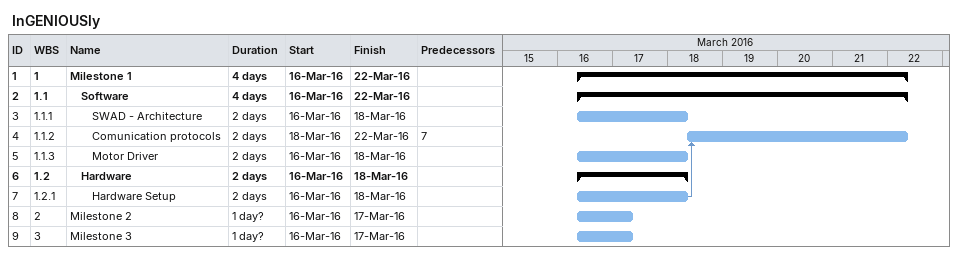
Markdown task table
InGENIOUSly

| ID | WBS | Task | Duration | Start | Finish | Predecessors |
|---|---|---|---|---|---|---|
| 1 | 1 | **Milestone 1** | 4d | 2016-03-16 | 2016-03-22 |  |
| 2 | 1.1 | **Software** | 4d | 2016-03-16 | 2016-03-22 |  |
| 3 | 1.1.1 | SWAD - Architecture | 2d | 2016-03-16 | 2016-03-18 |  |
| 4 | 1.1.2 | Comunication protocols | 2d | 2016-03-18 | 2016-03-22 | 7 |
| 5 | 1.1.3 | Motor Driver | 2d | 2016-03-16 | 2016-03-18 |  |
| 6 | 1.2 | **Hardware** | 2d | 2016-03-16 | 2016-03-18 |  |
| 7 | 1.2.1 | Hardware Setup | 2d | 2016-03-16 | 2016-03-18 |  |
| 8 | 2 | Milestone 2 | 1d? | 2016-03-16 | 2016-03-17 |  |
| 9 | 3 | Milestone 3 | 1d? | 2016-03-16 | 2016-03-17 |  |
